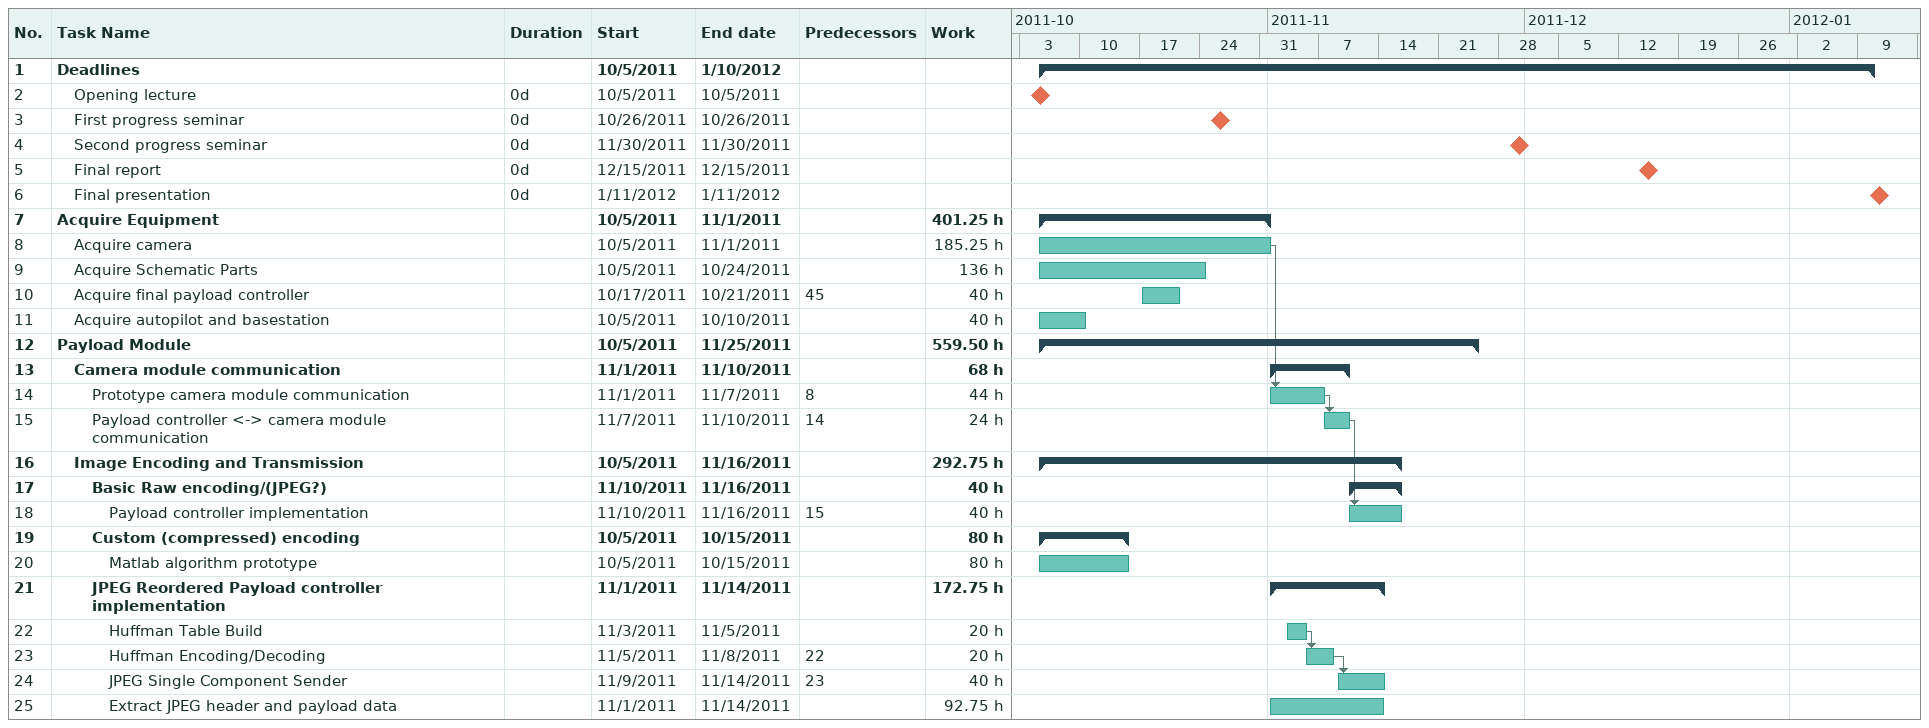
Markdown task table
| ID | Level | Task | Duration | Start | Finish | Predecessors | Work (h) |
|---|---|---|---|---|---|---|---|
| 1 | 1 | **Deadlines** |  | 2011-10-05 | 2012-01-10 |  |  |
| 2 | 2 | Opening lecture | 0d | 2011-10-05 | 2011-10-05 |  |  |
| 3 | 2 | First progress seminar | 0d | 2011-10-26 | 2011-10-26 |  |  |
| 4 | 2 | Second progress seminar | 0d | 2011-11-30 | 2011-11-30 |  |  |
| 5 | 2 | Final report | 0d | 2011-12-15 | 2011-12-15 |  |  |
| 6 | 2 | Final presentation | 0d | 2012-01-11 | 2012-01-11 |  |  |
| 7 | 1 | **Acquire Equipment** |  | 2011-10-05 | 2011-11-01 |  | 401.25 |
| 8 | 2 | Acquire camera |  | 2011-10-05 | 2011-11-01 |  | 185.25 |
| 9 | 2 | Acquire Schematic Parts |  | 2011-10-05 | 2011-10-24 |  | 136 |
| 10 | 2 | Acquire final payload controller |  | 2011-10-17 | 2011-10-21 | 45 | 40 |
| 11 | 2 | Acquire autopilot and basestation |  | 2011-10-05 | 2011-10-10 |  | 40 |
| 12 | 1 | **Payload Module** |  | 2011-10-05 | 2011-11-25 |  | 559.50 |
| 13 | 2 | **Camera module communication** |  | 2011-11-01 | 2011-11-10 |  | 68 |
| 14 | 3 | Prototype camera module communication |  | 2011-11-01 | 2011-11-07 | 8 | 44 |
| 15 | 3 | Payload controller <-> camera module communication |  | 2011-11-07 | 2011-11-10 | 14 | 24 |
| 16 | 2 | **Image Encoding and Transmission** |  | 2011-10-05 | 2011-11-16 |  | 292.75 |
| 17 | 3 | **Basic Raw encoding/(JPEG?)** |  | 2011-11-10 | 2011-11-16 |  | 40 |
| 18 | 4 | Payload controller implementation |  | 2011-11-10 | 2011-11-16 | 15 | 40 |
| 19 | 3 | **Custom (compressed) encoding** |  | 2011-10-05 | 2011-10-15 |  | 80 |
| 20 | 4 | Matlab algorithm prototype |  | 2011-10-05 | 2011-10-15 |  | 80 |
| 21 | 3 | **JPEG Reordered Payload controller implementation** |  | 2011-11-01 | 2011-11-14 |  | 172.75 |
| 22 | 4 | Huffman Table Build |  | 2011-11-03 | 2011-11-05 |  | 20 |
| 23 | 4 | Huffman Encoding/Decoding |  | 2011-11-05 | 2011-11-08 | 22 | 20 |
| 24 | 4 | JPEG Single Component Sender |  | 2011-11-09 | 2011-11-14 | 23 | 40 |
| 25 | 4 | Extract JPEG header and payload data |  | 2011-11-01 | 2011-11-14 |  | 92.75 |
